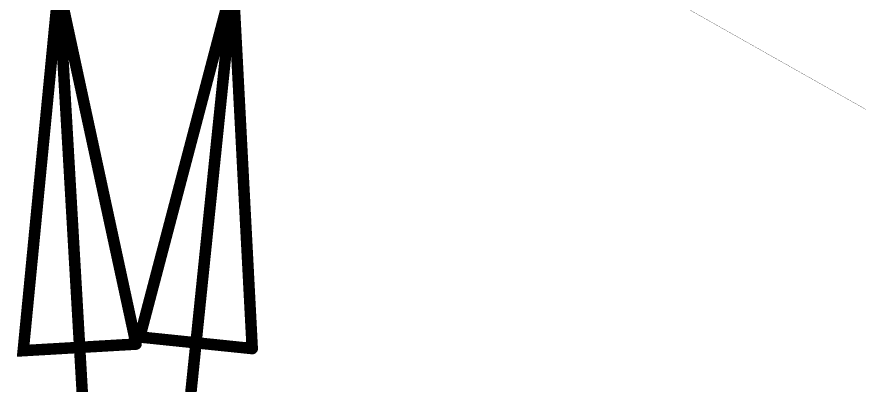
# Model space of a CAD drawing. Header units: millimetres. Extents: x 3362 to 3827, y -139 to 191.
# Drawn here: x 3390.46 to 3399.77, y 109.21 to 113.28 of the extents above; entities that cross this region are included whole.
import ezdxf

# ---------------------------------------------------------------- set-up
doc = ezdxf.new("R2010")
doc.units = ezdxf.units.MM
doc.header["$LTSCALE"] = 23.1
doc.layers.get('0').update_dxf_attribs({"linetype": 'CONTINUOUS'})

# ---------------------------------------------------------------- blocks, each defined once
blk = doc.blocks.new('PAD_R1')
at = {"const_width": 0.5}
blk.add_lwpolyline([(0.25, 0, 1), (-0.25, 0, 1)], format="xyb", close=True, dxfattribs=at)

msp = doc.modelspace()

# ---------------------------------------------------------------- linework, layer by layer
for points, const_width in [([(3390.7846, 116.2678), (3391.4879, 116.9711), (3418.0947, 101.949)], 0.00254), ([(3392.8496, 113.6536), (3391.6154, 101.6681)], 0.127), ([(3392.8496, 113.6536), (3391.8184, 109.7387), (3393.0614, 109.6107)], 0.127), ([(3393.0614, 109.6107), (3392.8496, 113.6536)], 0.127), ([(3390.9217, 113.6173), (3390.5298, 109.5878), (3391.7775, 109.6602)], 0.127), ([(3390.9217, 113.6173), (3391.6154, 101.6704)], 0.127), ([(3391.7775, 109.6602), (3390.9217, 113.6173)], 0.127)]:
    msp.add_lwpolyline(points, dxfattribs=dict(const_width=const_width))

# ---------------------------------------------------------------- block references
at = {"xscale": 0.127, "yscale": 0.127}
for p in [(3391.7775, 109.6602), (3391.7775, 109.6602), (3393.0614, 109.6107), (3393.0614, 109.6107)]:
    msp.add_blockref('PAD_R1', p, dxfattribs=at)

doc.saveas('drawing.dxf')
